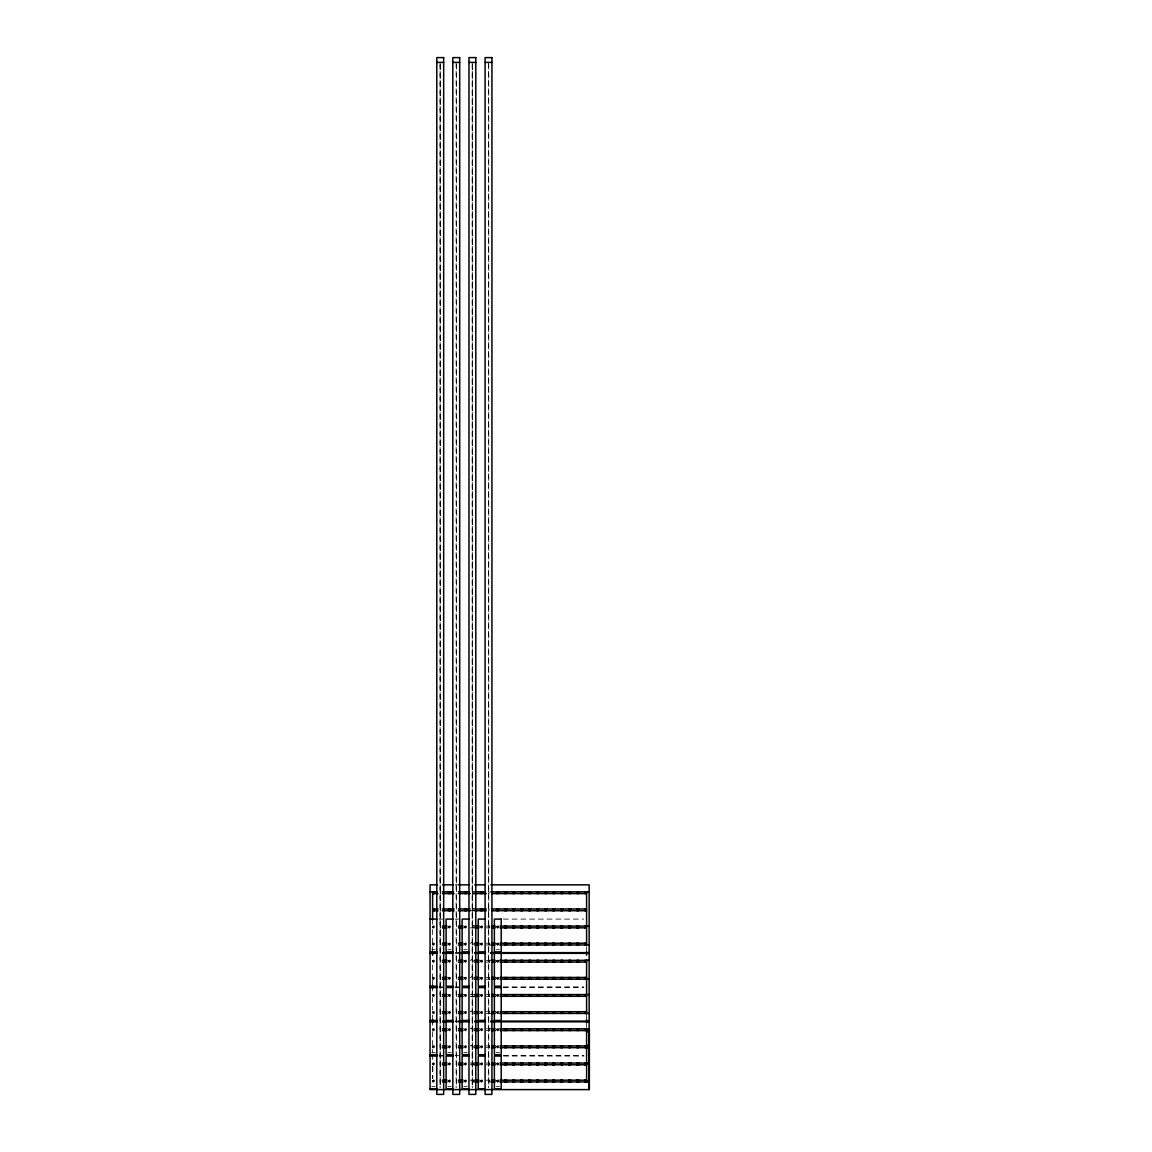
<?xml version="1.0" encoding="UTF-8"?>
<svg xmlns="http://www.w3.org/2000/svg" width="1152" height="1152" viewBox="0 0 1152 1152"><rect width="100%" height="100%" fill="white"/><g stroke="black" fill="none" stroke-linecap="round" stroke-linejoin="round"><path stroke-width="0.75" stroke-dasharray="5 3.75" d="M473.011 1063.483L473.774 1064.794M473.155 1063.31L473.544 1064.765M472.939 1063.31L473.112 1063.166M489.355 1080.288L489.038 1081.483M473.774 891.878C469.512 892.915 478.714 894.989 470.218 893.592M473.774 910.685C469.512 909.648 478.714 907.574 470.218 908.971M473.774 927.806C469.512 926.77 478.714 924.696 470.218 926.093M489.571 926.093L488.707 926.971L489.571 927.835M489.571 943.214L488.707 944.078L489.571 944.957M489.571 960.336L488.707 961.2L489.571 962.078M489.571 977.458L488.707 978.322L489.571 979.2M489.571 994.579L488.707 995.443L489.571 996.322M489.571 1011.686L488.707 1012.565L489.571 1013.443M489.571 1028.808L488.707 1029.686L489.571 1030.565M489.571 1045.93L488.707 1046.808L489.571 1047.672M455.098 884.851L458.669 884.851M472.68 891.85L473.558 891.85M488.707 891.85C489.182 891.014 489.182 894.442 488.707 893.592M488.707 908.971C489.182 908.136 489.182 911.563 488.707 910.714M470.218 910.714L473.803 910.714M438.998 919.094L442.584 919.094M455.098 919.094L458.669 919.094M503.352 919.094L583.79 919.094M486.331 926.093L489.917 926.093M470.218 927.835L473.803 927.835M486.331 927.835L489.917 927.835M470.218 943.214C474.206 940.637 474.206 947.506 470.218 944.957M486.331 943.214L489.917 943.214M486.331 944.957L489.917 944.957M431.784 949.709L435.197 949.709M447.797 949.709L451.224 949.709M463.824 949.709L467.251 949.709M496.08 949.709L499.507 949.709M455.098 952.646L458.669 952.646M455.098 953.323L458.669 953.323M470.218 960.336C474.206 957.758 474.206 964.627 470.218 962.078M486.331 960.336L489.917 960.336M486.331 962.078L489.917 962.078M470.218 977.458C474.206 974.88 474.206 981.734 470.218 979.2M486.331 977.458L489.917 977.458M486.331 979.2L489.917 979.2M438.998 986.89L442.584 986.89M455.098 986.89L458.669 986.89M503.352 986.89L583.79 986.89M438.998 987.566L442.584 987.566M455.098 987.566L458.669 987.566M503.352 987.566L583.79 987.566M470.218 994.579L473.803 994.579M486.331 994.579L489.917 994.579M470.218 996.322C478.771 997.747 469.498 995.645 473.774 994.608M486.331 996.322L489.917 996.322M470.218 1011.686C474.206 1009.109 474.206 1015.978 470.218 1013.443M486.331 1011.686L489.917 1011.686M486.331 1013.443L489.917 1013.443M455.098 1021.118L458.669 1021.118M455.098 1021.81L458.669 1021.81M470.218 1028.808C474.206 1026.23 474.206 1033.099 470.218 1030.565M486.331 1028.808L489.917 1028.808M486.331 1030.565L489.917 1030.565M470.218 1045.93C474.206 1043.352 474.206 1050.221 470.218 1047.672M486.331 1045.93L489.917 1045.93M486.331 1047.672L489.917 1047.672M431.784 1052.438L435.197 1052.438M447.797 1052.438L451.224 1052.438M463.824 1052.438L467.251 1052.438M496.08 1052.438L499.507 1052.438M438.998 1055.362L442.584 1055.362M455.098 1055.362L458.669 1055.362M503.352 1055.362L583.79 1055.362M439.214 1056.053L442.8 1056.053M503.568 1056.053L584.006 1056.053M470.218 1063.051L473.803 1063.051M486.331 1063.051L489.917 1063.051M470.218 1064.794L474.019 1064.794M486.331 1064.794L490.133 1064.794M470.218 1080.173L474.019 1080.173M486.331 1080.173L490.133 1080.173M472.68 1081.915L473.774 1081.915L472.939 1081.67M488.707 1081.915L489.787 1081.915M431.784 1086.667L435.197 1086.667M447.797 1086.667L451.224 1086.667M463.824 1086.667L467.251 1086.667M496.08 1086.667L499.507 1086.667M489.571 1064.794L488.822 1064.362M489.571 1064.765C487.757 1064.102 490.018 1061.899 488.952 1064.146M473.011 1081.483L473.774 1080.173L472.925 1081.267M586.598 946.67L586.598 954.418M586.598 1015.142L586.598 1021.982M586.598 1023.682L586.598 1027.109M488.923 1063.051L488.923 1064.794M488.923 1080.173L488.923 1081.915M488.736 64.195L488.736 1087.805M488.39 62.395L488.39 1087.805M472.896 1063.051L472.896 1064.794M472.896 1080.173L472.896 1081.915M472.608 64.195L472.608 1087.805M472.262 62.395L472.262 1087.805M472.219 64.8L472.219 1087.2M456.48 64.195L456.48 1087.805M456.134 62.395L456.134 1087.805M440.626 891.85L440.626 893.592M440.626 908.971L440.626 910.714M440.626 926.093L440.626 927.835M440.626 943.214L440.626 944.957M440.626 960.336L440.626 962.078M440.626 977.458L440.626 979.2M440.626 994.579L440.626 996.322M440.626 1011.686L440.626 1013.443M440.626 1028.808L440.626 1030.565M440.626 1045.93L440.626 1047.672M440.626 1063.051L440.626 1064.794M440.626 1080.173L440.626 1081.915M440.453 64.195L440.453 1087.805M440.107 62.395L440.107 1087.805M440.064 64.8L440.064 1087.2M432.835 1066.478L432.835 1078.488M432.619 920.966L432.619 924.379M432.619 929.549L432.619 945.562M432.619 946.67L432.619 954.418M432.619 965.03L432.619 978.034M432.619 979.805L432.619 985.118M432.619 986.026L432.619 995.731M432.619 997.502L432.619 1009.987M432.619 1015.142L432.619 1018.57M432.619 1020.269L432.619 1029.974M432.619 1031.746L432.619 1048.291M432.619 1049.386L432.619 1052.798M432.619 1054.512L432.619 1061.338M432.619 1066.507L432.619 1078.459"/><path stroke-width="1.5" d="M504.979 1063.699L505.195 1064.549M521.006 1080.821L521.222 1081.67M530.482 1081.267C530.496 1078.646 527.155 1081.742 529.848 1081.915M553.046 1063.699L553.277 1064.549M578.549 1081.267L578.146 1080.288M506.362 1064.362L505.166 1063.166M506.664 1081.267L505.598 1081.915M514.368 1081.483L513.389 1080.202L513.216 1081.67M522.389 1064.362L522.245 1063.31M530.698 1064.146L529.862 1064.765M530.395 1081.483L529.416 1080.202M538.402 1064.362C538.963 1061.798 535.018 1064.146 537.869 1064.794M544.824 1063.699L546.322 1063.166M546.422 1081.483L546.106 1080.288M554.429 1064.362L554.299 1063.31M562.752 1064.146L561.917 1064.765M562.752 1081.267L561.686 1081.915M570.456 1064.362L570.312 1063.31M569.16 1080.605L569.304 1081.67M586.483 1064.362L585.288 1063.166L585.72 1064.765M585.187 1080.605L586.382 1081.8M586.786 1081.267L585.72 1081.915M504.85 1063.483L506.578 1063.483L505.598 1064.794M505.195 1063.31L504.85 1064.362L505.814 1064.794M514.584 1064.362L513.619 1064.794M506.218 1081.67L506.045 1080.288M521.222 1063.31L521.611 1064.765M522.245 1064.549C524.088 1062.058 518.515 1063.901 521.842 1064.794M529.243 1063.31L529.243 1064.549M520.877 1080.605L522.072 1080.202M538.618 1064.362L537.653 1064.794M546.278 1064.549L546.422 1063.483M546.638 1064.362L545.659 1064.794M538.618 1081.483L537.883 1081.886M552.917 1063.483L554.645 1063.483M553.277 1063.31L552.917 1064.362L553.896 1064.794M554.645 1064.362L553.896 1064.765M546.638 1081.483L544.795 1081.051L546.638 1080.605M562.666 1064.362L561.686 1064.794M554.299 1081.67L554.429 1080.605M554.645 1081.483L553.896 1081.886M570.312 1064.549C572.242 1062.274 566.741 1063.469 569.693 1064.765M562.306 1081.67C563.515 1079.381 559.498 1080.562 561.672 1081.886M577.31 1063.31L577.31 1064.549M568.944 1080.605L570.672 1080.605L569.923 1081.886M578.333 1081.67C580.162 1079.237 574.632 1080.763 577.93 1081.915M578.678 1081.483L577.714 1081.915M586.339 1081.67L586.483 1080.605M514.454 1081.67L513.619 1081.915M529.416 1080.288L529.632 1081.886M530.467 1081.67L529.632 1081.915M554.515 1064.549L553.234 1064.678M537.437 1080.288L536.774 1081.051L537.638 1081.886M570.528 1064.549L569.693 1064.794M553.45 1080.288L553.666 1081.886M561.47 1080.288L560.851 1081.267L561.902 1081.915M585.101 1080.432L586.382 1080.288M521.194 1063.166L522.274 1063.166M529.2 1063.166L530.467 1063.31M553.234 1063.166L554.328 1063.166M513.835 1081.886L514.699 1081.051L514.051 1080.288M521.856 1081.886L522.389 1080.605M577.944 1064.765L578.333 1063.31M577.699 1080.202L577.08 1081.267M577.714 1064.794L578.462 1063.483M585.72 1064.794C588.643 1064.333 584.626 1061.683 585.187 1064.362M521.395 1080.202L522.461 1080.432M521.626 1081.915L522.691 1081.267L522.058 1080.288M537.422 1080.202L538.301 1080.288M537.653 1081.915L538.402 1080.605M553.45 1080.202L554.515 1080.432M561.456 1080.202L562.752 1080.821M569.477 1080.202L570.528 1080.432M436.81 62.395L443.664 62.395M452.837 62.395L459.691 62.395M468.965 62.395L475.805 62.395M485.093 62.395L491.933 62.395M437.213 884.851L430.07 884.851L430.07 1089.605L589.363 1089.605L589.363 1028.808M442.584 884.851L453.298 884.851M458.669 884.851L469.397 884.851M474.754 884.851L485.482 884.851M490.838 884.851L589.147 884.851L589.147 1089.605M430.07 891.85L437.501 891.85M442.382 891.85L453.528 891.85M458.395 891.85L469.541 891.85M474.422 891.85L485.568 891.85M490.838 891.85L589.147 891.85M432.619 893.592L437.99 893.592M442.382 893.592L454.104 893.592M458.395 893.592L470.218 893.592M474.422 893.592L486.331 893.592M491.702 893.592L586.598 893.592M432.619 908.971L437.99 908.971M442.382 908.971L454.104 908.971M458.395 908.971L470.218 908.971M474.422 908.971L486.331 908.971M491.702 908.971L586.598 908.971M432.619 910.714L437.99 910.714M442.382 910.714L454.104 910.714M458.395 910.714L470.218 910.714M474.422 910.714L486.331 910.714M491.702 910.714L586.598 910.714M430.07 919.094L436.91 919.094M452.938 919.094L446.098 919.094L446.098 951.97L452.938 951.97M468.965 919.094L462.125 919.094L462.125 951.97L468.965 951.97M485.093 919.094L478.238 919.094L478.238 951.97L485.093 951.97M442.382 926.093L447.077 926.093M458.395 926.093L463.104 926.093M474.422 926.093L479.174 926.093M491.702 926.093L495.288 926.093M500.026 926.093L589.147 926.093M442.382 927.835L447.077 927.835M458.395 927.835L463.104 927.835M474.422 927.835L479.174 927.835M491.702 927.835L495.288 927.835M500.026 927.835L586.598 927.835M442.382 943.214L447.077 943.214M458.395 943.214L463.104 943.214M474.422 943.214L479.174 943.214M491.702 943.214L495.288 943.214M500.026 943.214L586.598 943.214M442.382 944.957L447.077 944.957M458.395 944.957L463.104 944.957M474.422 944.957L479.131 944.957M490.838 944.957L495.144 944.957M499.781 944.957L589.147 944.957M430.07 951.97L436.91 951.97M430.07 952.646L437.213 952.646M442.584 952.646L453.298 952.646M458.669 952.646L469.397 952.646M474.754 952.646L485.482 952.646M490.838 952.646L589.147 952.646M430.07 953.323L437.213 953.323M442.584 953.323L453.298 953.323M458.669 953.323L469.397 953.323M474.754 953.323L485.482 953.323M490.838 953.323L589.147 953.323M442.382 960.336L447.077 960.336M458.395 960.336L463.104 960.336M474.422 960.336L479.131 960.336M490.838 960.336L495.144 960.336M499.781 960.336L589.147 960.336M442.382 962.078L447.077 962.078M458.395 962.078L463.104 962.078M474.422 962.078L479.174 962.078M491.702 962.078L495.288 962.078M500.026 962.078L586.598 962.078M442.382 977.458L447.077 977.458M458.395 977.458L463.104 977.458M474.422 977.458L479.174 977.458M491.702 977.458L495.288 977.458M500.026 977.458L586.598 977.458M442.382 979.2L447.077 979.2M458.395 979.2L463.104 979.2M474.422 979.2L479.174 979.2M491.702 979.2L495.288 979.2M500.026 979.2L589.147 979.2M430.07 986.213L436.91 986.213M452.938 986.213L446.098 986.213L446.098 953.338M468.965 986.213L462.125 986.213L462.125 953.338M485.093 986.213L478.238 986.213L478.238 953.338M430.07 987.566L436.91 987.566M452.938 987.566L446.098 987.566L446.098 1020.442L452.938 1020.442M468.965 987.566L462.125 987.566L462.125 1020.442L468.965 1020.442M485.093 987.566L478.238 987.566L478.238 1020.442L485.093 1020.442M442.382 994.579L447.077 994.579M458.395 994.579L463.104 994.579M474.422 994.579L479.174 994.579M491.702 994.579L495.288 994.579M500.026 994.579L589.147 994.579M442.382 996.322L447.077 996.322M458.395 996.322L463.104 996.322M474.422 996.322L479.174 996.322M491.702 996.322L495.288 996.322M500.026 996.322L586.598 996.322M442.382 1011.686L447.077 1011.686M458.395 1011.686L463.104 1011.686M474.422 1011.686L479.174 1011.686M491.702 1011.686L495.288 1011.686M500.026 1011.686L586.598 1011.686M442.382 1013.443L447.077 1013.443M458.395 1013.443L463.104 1013.443M474.422 1013.443L479.131 1013.443M490.838 1013.443L495.144 1013.443M499.781 1013.443L589.147 1013.443M430.07 1020.442L436.91 1020.442M430.07 1021.118L437.213 1021.118M442.584 1021.118L453.298 1021.118M458.669 1021.118L469.397 1021.118M474.754 1021.118L485.482 1021.118M490.838 1021.118L589.147 1021.118M430.07 1021.81L437.213 1021.81M442.584 1021.81L453.298 1021.81M458.669 1021.81L469.397 1021.81M474.754 1021.81L485.482 1021.81M490.838 1021.81L589.147 1021.81M442.382 1028.808L447.077 1028.808M458.395 1028.808L463.104 1028.808M474.422 1028.808L479.131 1028.808M490.838 1028.808L495.144 1028.808M499.781 1028.808L589.147 1028.808M442.382 1030.565L447.077 1030.565M458.395 1030.565L463.104 1030.565M474.422 1030.565L479.174 1030.565M491.702 1030.565L495.288 1030.565M500.026 1030.565L586.598 1030.565M442.382 1045.93L447.077 1045.93M458.395 1045.93L463.104 1045.93M474.422 1045.93L479.174 1045.93M491.702 1045.93L495.288 1045.93M500.026 1045.93L586.598 1045.93M442.382 1047.672L447.077 1047.672M458.395 1047.672L463.104 1047.672M474.422 1047.672L479.174 1047.672M491.702 1047.672L495.288 1047.672M500.026 1047.672L589.147 1047.672M430.07 1054.685L436.91 1054.685M452.938 1054.685L446.098 1054.685L446.098 1021.81M468.965 1054.685L462.125 1054.685L462.125 1021.81M485.093 1054.685L478.238 1054.685L478.238 1021.81M430.07 1056.053L436.91 1056.053M452.938 1056.053L446.098 1056.053L446.098 1088.928L452.938 1088.928M468.965 1056.053L462.125 1056.053L462.125 1088.928L468.965 1088.928M485.093 1056.053L478.238 1056.053L478.238 1088.928L485.093 1088.928M442.382 1063.051L447.077 1063.051M458.395 1063.051L463.104 1063.051M474.422 1063.051L479.174 1063.051M491.702 1063.051L495.288 1063.051M500.026 1063.051L589.363 1063.051M442.382 1064.794L447.077 1064.794M458.395 1064.794L463.104 1064.794M474.422 1064.794L479.174 1064.794M491.702 1064.794L495.288 1064.794M500.026 1064.794L586.814 1064.794L586.814 1063.051M442.382 1080.173L447.077 1080.173M458.395 1080.173L463.104 1080.173M474.422 1080.173L479.174 1080.173M491.702 1080.173L495.288 1080.173M500.026 1080.173L586.814 1080.173L586.814 1081.915M442.382 1081.915L447.077 1081.915M458.395 1081.915L463.104 1081.915M474.422 1081.915L479.131 1081.915M490.838 1081.915L495.144 1081.915M499.781 1081.915L589.363 1081.915M430.07 1088.928L436.91 1088.928M577.714 1063.051L578.549 1063.31M585.936 1064.794L585.101 1064.549M577.93 1064.794L576.864 1063.699L578.362 1063.166M569.923 1064.794L569.074 1063.699L570.355 1063.166M561.902 1064.794L560.851 1063.699L562.522 1063.31M545.875 1064.794L544.795 1063.93L546.494 1063.31M586.166 1080.202L584.885 1080.821L585.72 1081.886M554.112 1080.202L552.83 1080.821L553.896 1081.915M546.106 1080.202L545.256 1081.67M538.099 1080.202L537.019 1080.821L537.869 1081.915M514.051 1080.202L512.77 1080.821L513.835 1081.915M506.045 1080.202L504.979 1080.821L505.814 1081.915M561.672 1064.765L561.283 1063.31L562.752 1063.699M545.659 1064.765L544.824 1064.146M537.638 1064.765L536.89 1064.362M577.699 1081.886L576.95 1081.483M513.605 1064.765L512.856 1063.483L514.454 1063.31M521.611 1081.886L520.877 1081.483M505.598 1081.886L504.85 1080.605L506.434 1080.432M538.618 1063.483L537.422 1063.08L537.019 1064.146M570.456 1080.605L570.139 1081.8L568.858 1081.267M530.698 1063.699C527.184 1061.654 530.309 1066.91 530.395 1063.483M586.814 1028.808L586.814 1032.35M586.814 1044.749L586.814 1048.291M586.598 891.85L586.598 944.957M586.598 951.797L586.598 955.21M586.598 959.731L586.598 1014.048M586.598 1019.362L586.598 1022.89M586.598 1028.203L586.598 1081.915M585.072 1063.051L585.072 1064.794M585.072 1080.173L585.072 1081.915M584.856 891.85L584.856 893.592M584.856 908.971L584.856 910.714M584.856 926.093L584.856 927.835M584.856 943.214L584.856 944.957M584.856 960.336L584.856 962.078M584.856 977.458L584.856 979.2M584.856 994.579L584.856 996.322M584.856 1011.686L584.856 1013.443M584.856 1028.808L584.856 1030.565M584.856 1045.93L584.856 1047.672M584.856 1063.051L584.856 1064.794M584.856 1080.173L584.856 1081.915M578.808 1063.051L578.808 1064.794M578.808 1080.173L578.808 1081.915M578.592 891.85L578.592 893.592M578.592 908.971L578.592 910.714M578.592 926.093L578.592 927.835M578.592 943.214L578.592 944.957M578.592 960.336L578.592 962.078M578.592 977.458L578.592 979.2M578.592 994.579L578.592 996.322M578.592 1011.686L578.592 1013.443M578.592 1028.808L578.592 1030.565M578.592 1045.93L578.592 1047.672M578.592 1063.051L578.592 1064.794M578.592 1080.173L578.592 1081.915M577.051 1063.051L577.051 1064.794M577.051 1080.173L577.051 1081.915M576.835 891.85L576.835 893.592M576.835 908.971L576.835 910.714M576.835 926.093L576.835 927.835M576.835 943.214L576.835 944.957M576.835 960.336L576.835 962.078M576.835 977.458L576.835 979.2M576.835 994.579L576.835 996.322M576.835 1011.686L576.835 1013.443M576.835 1028.808L576.835 1030.565M576.835 1045.93L576.835 1047.672M576.835 1063.051L576.835 1064.794M576.835 1080.173L576.835 1081.915M570.787 1063.051L570.787 1064.794M570.787 1080.173L570.787 1081.915M570.571 891.85L570.571 893.592M570.571 908.971L570.571 910.714M570.571 926.093L570.571 927.835M570.571 943.214L570.571 944.957M570.571 960.336L570.571 962.078M570.571 977.458L570.571 979.2M570.571 994.579L570.571 996.322M570.571 1011.686L570.571 1013.443M570.571 1028.808L570.571 1030.565M570.571 1045.93L570.571 1047.672M570.571 1063.051L570.571 1064.794M570.571 1080.173L570.571 1081.915M569.045 1063.051L569.045 1064.794M569.045 1080.173L569.045 1081.915M568.829 891.85L568.829 893.592M568.829 908.971L568.829 910.714M568.829 926.093L568.829 927.835M568.829 943.214L568.829 944.957M568.829 960.336L568.829 962.078M568.829 977.458L568.829 979.2M568.829 994.579L568.829 996.322M568.829 1011.686L568.829 1013.443M568.829 1028.808L568.829 1030.565M568.829 1045.93L568.829 1047.672M568.829 1063.051L568.829 1064.794M568.829 1080.173L568.829 1081.915M562.565 891.85L562.565 893.592M562.565 908.971L562.565 910.714M562.565 926.093L562.565 927.835M562.565 943.214L562.565 944.957M562.565 960.336L562.565 962.078M562.565 977.458L562.565 979.2M562.565 994.579L562.565 996.322M562.565 1011.686L562.565 1013.443M562.565 1028.808L562.565 1030.565M562.565 1045.93L562.565 1047.672M562.565 1063.051L562.565 1064.794M562.565 1080.173L562.565 1081.915M560.808 891.85L560.808 893.592M560.808 908.971L560.808 910.714M560.808 926.093L560.808 927.835M560.808 943.214L560.808 944.957M560.808 960.336L560.808 962.078M560.808 977.458L560.808 979.2M560.808 994.579L560.808 996.322M560.808 1011.686L560.808 1013.443M560.808 1028.808L560.808 1030.565M560.808 1045.93L560.808 1047.672M561.024 1063.051L561.024 1064.794M560.808 1080.173L560.808 1081.915M554.544 891.85L554.544 893.592M554.544 908.971L554.544 910.714M554.544 926.093L554.544 927.835M554.544 943.214L554.544 944.957M554.544 960.336L554.544 962.078M554.544 977.458L554.544 979.2M554.544 994.579L554.544 996.322M554.544 1011.686L554.544 1013.443M554.544 1028.808L554.544 1030.565M554.544 1045.93L554.544 1047.672M554.544 1063.051L554.544 1064.794M554.544 1080.173L554.544 1081.915M553.018 1063.051L553.018 1064.794M553.018 1080.173L553.018 1081.915M552.802 891.85L552.802 893.592M552.802 908.971L552.802 910.714M552.802 926.093L552.802 927.835M552.802 943.214L552.802 944.957M552.802 960.336L552.802 962.078M552.802 977.458L552.802 979.2M552.802 994.579L552.802 996.322M552.802 1011.686L552.802 1013.443M552.802 1028.808L552.802 1030.565M552.802 1045.93L552.802 1047.672M552.802 1063.051L552.802 1064.794M552.802 1080.173L552.802 1081.915M546.538 891.85L546.538 893.592M546.538 908.971L546.538 910.714M546.538 926.093L546.538 927.835M546.538 943.214L546.538 944.957M546.538 960.336L546.538 962.078M546.538 977.458L546.538 979.2M546.538 994.579L546.538 996.322M546.538 1011.686L546.538 1013.443M546.538 1028.808L546.538 1030.565M546.538 1045.93L546.538 1047.672M546.538 1063.051L546.538 1064.794M546.538 1080.173L546.538 1081.915M545.011 1063.051L545.011 1064.794M545.011 1080.173L545.011 1081.915M544.795 891.85L544.795 893.592M544.795 908.971L544.795 910.714M544.795 926.093L544.795 927.835M544.795 943.214L544.795 944.957M544.795 960.336L544.795 962.078M544.795 977.458L544.795 979.2M544.795 994.579L544.795 996.322M544.795 1011.686L544.795 1013.443M544.795 1028.808L544.795 1030.565M544.795 1045.93L544.795 1047.672M544.795 1063.051L544.795 1064.794M544.795 1080.173L544.795 1081.915M538.517 891.85L538.517 893.592M538.517 908.971L538.517 910.714M538.517 926.093L538.517 927.835M538.517 943.214L538.517 944.957M538.517 960.336L538.517 962.078M538.517 977.458L538.517 979.2M538.517 994.579L538.517 996.322M538.517 1011.686L538.517 1013.443M538.517 1028.808L538.517 1030.565M538.517 1045.93L538.517 1047.672M538.517 1063.051L538.517 1064.794M538.517 1080.173L538.517 1081.915M536.99 1063.051L536.99 1064.794M536.99 1080.173L536.99 1081.915M536.774 891.85L536.774 893.592M536.774 908.971L536.774 910.714M536.774 926.093L536.774 927.835M536.774 943.214L536.774 944.957M536.774 960.336L536.774 962.078M536.774 977.458L536.774 979.2M536.774 994.579L536.774 996.322M536.774 1011.686L536.774 1013.443M536.774 1028.808L536.774 1030.565M536.774 1045.93L536.774 1047.672M536.774 1063.051L536.774 1064.794M536.774 1080.173L536.774 1081.915M530.726 1063.051L530.726 1064.794M530.726 1080.173L530.726 1081.915M530.51 891.85L530.51 893.592M530.51 908.971L530.51 910.714M530.51 926.093L530.51 927.835M530.51 943.214L530.51 944.957M530.51 960.336L530.51 962.078M530.51 977.458L530.51 979.2M530.51 994.579L530.51 996.322M530.51 1011.686L530.51 1013.443M530.51 1028.808L530.51 1030.565M530.51 1045.93L530.51 1047.672M530.51 1063.051L530.51 1064.794M530.51 1080.173L530.51 1081.915M528.984 1063.051L528.984 1064.794M528.984 1080.173L528.984 1081.915M528.768 891.85L528.768 893.592M528.768 908.971L528.768 910.714M528.768 926.093L528.768 927.835M528.768 943.214L528.768 944.957M528.768 960.336L528.768 962.078M528.768 977.458L528.768 979.2M528.768 994.579L528.768 996.322M528.768 1011.686L528.768 1013.443M528.768 1028.808L528.768 1030.565M528.768 1045.93L528.768 1047.672M528.768 1063.051L528.768 1064.794M528.768 1080.173L528.768 1081.915M522.72 1063.051L522.72 1064.794M522.72 1080.173L522.72 1081.915M522.504 891.85L522.504 893.592M522.504 908.971L522.504 910.714M522.504 926.093L522.504 927.835M522.504 943.214L522.504 944.957M522.504 960.336L522.504 962.078M522.504 977.458L522.504 979.2M522.504 994.579L522.504 996.322M522.504 1011.686L522.504 1013.443M522.504 1028.808L522.504 1030.565M522.504 1045.93L522.504 1047.672M522.504 1063.051L522.504 1064.794M522.504 1080.173L522.504 1081.915M520.963 1063.051L520.963 1064.794M520.963 1080.173L520.963 1081.915M520.747 891.85L520.747 893.592M520.747 908.971L520.747 910.714M520.747 926.093L520.747 927.835M520.747 943.214L520.747 944.957M520.747 960.336L520.747 962.078M520.747 977.458L520.747 979.2M520.747 994.579L520.747 996.322M520.747 1011.686L520.747 1013.443M520.747 1028.808L520.747 1030.565M520.747 1045.93L520.747 1047.672M520.747 1063.051L520.747 1064.794M520.747 1080.173L520.747 1081.915M514.483 891.85L514.483 893.592M514.483 908.971L514.483 910.714M514.483 926.093L514.483 927.835M514.483 943.214L514.483 944.957M514.483 960.336L514.483 962.078M514.483 977.458L514.483 979.2M514.483 994.579L514.483 996.322M514.483 1011.686L514.483 1013.443M514.483 1028.808L514.483 1030.565M514.483 1045.93L514.483 1047.672M514.483 1063.051L514.483 1064.794M514.699 1080.173L514.483 1081.915M512.957 1063.051L512.957 1064.794M512.957 1080.173L512.957 1081.915M512.741 891.85L512.741 893.592M512.741 908.971L512.741 910.714M512.741 926.093L512.741 927.835M512.741 943.214L512.741 944.957M512.741 960.336L512.741 962.078M512.741 977.458L512.741 979.2M512.741 994.579L512.741 996.322M512.741 1011.686L512.741 1013.443M512.741 1028.808L512.741 1030.565M512.741 1045.93L512.741 1047.672M512.741 1063.051L512.741 1064.794M512.741 1080.173L512.741 1081.915M506.693 1063.051L506.693 1064.794M506.693 1080.173L506.693 1081.915M506.477 891.85L506.477 893.592M506.477 908.971L506.477 910.714M506.477 926.093L506.477 927.835M506.477 943.214L506.477 944.957M506.477 960.336L506.477 962.078M506.477 977.458L506.477 979.2M506.477 994.579L506.477 996.322M506.477 1011.686L506.477 1013.443M506.477 1028.808L506.477 1030.565M506.477 1045.93L506.477 1047.672M506.477 1063.051L506.477 1064.794M506.477 1080.173L506.477 1081.915M504.95 1063.051L504.95 1064.794M504.95 1080.173L504.95 1081.915M504.734 891.85L504.734 893.592M504.734 908.971L504.734 910.714M504.734 926.093L504.734 927.835M504.734 943.214L504.734 944.957M504.734 960.336L504.734 962.078M504.734 977.458L504.734 979.2M504.734 994.579L504.734 996.322M504.734 1011.686L504.734 1013.443M504.734 1028.808L504.734 1030.565M504.734 1045.93L504.734 1047.672M504.734 1063.051L504.734 1064.794M504.734 1080.173L504.734 1081.915M501.206 953.338L501.206 986.213L494.366 986.213L494.366 953.338M501.206 1021.81L501.206 1054.685L494.366 1054.685L494.366 1021.81M498.456 891.85L498.456 893.592M498.456 908.971L498.456 910.714M496.714 891.85L496.714 893.592M496.714 908.971L496.714 910.714M482.443 891.85L482.443 893.592M482.443 908.971L482.443 910.714M480.686 891.85L480.686 893.592M480.686 908.971L480.686 910.714M466.416 891.85L466.416 893.592M466.416 908.971L466.416 910.714M464.674 891.85L464.674 893.592M464.674 908.971L464.674 910.714M450.389 891.85L450.389 893.592M450.389 908.971L450.389 910.714M448.646 891.85L448.646 893.592M448.646 908.971L448.646 910.714M434.362 891.85L434.362 893.592M434.362 908.971L434.362 910.714M432.619 891.85L432.619 920.174M432.619 951.797L432.619 955.21M432.619 985.118L432.619 988.661M432.619 1019.362L432.619 1022.89M432.648 892.498C433.714 895.838 435.24 890.15 432.648 892.498M432.648 909.619C433.714 912.946 435.24 907.272 432.648 909.619M432.648 926.741C433.714 930.053 435.24 924.394 432.648 926.741M432.648 943.862C433.714 947.189 435.24 941.515 432.648 943.862M432.648 960.984C433.714 964.296 435.24 958.637 432.648 960.984M432.648 978.106C433.714 981.418 435.24 975.758 432.648 978.106M432.648 995.213C433.714 998.539 435.24 992.88 432.648 995.213M432.648 1012.349C433.714 1015.661 435.24 1010.002 432.648 1012.349M448.675 892.498C449.741 895.838 451.267 890.15 448.675 892.498M432.648 1029.456C433.714 1032.782 435.24 1027.109 432.648 1029.456M448.675 909.619C449.741 912.946 451.267 907.272 448.675 909.619M432.648 1046.578C433.714 1049.904 435.24 1044.245 432.648 1046.578M448.675 926.741C449.741 930.053 451.253 924.394 448.675 926.741M432.648 1063.699C433.714 1067.026 435.24 1061.352 432.648 1063.699M448.675 943.862C449.741 947.189 451.253 941.515 448.675 943.862M432.648 1080.821C433.714 1084.147 435.24 1078.474 432.648 1080.821M448.675 960.984C449.741 964.296 451.253 958.637 448.675 960.984M448.675 978.106C449.741 981.418 451.253 975.758 448.675 978.106M448.675 995.213C449.741 998.539 451.253 992.88 448.675 995.213M448.675 1012.349C449.741 1015.661 451.253 1010.002 448.675 1012.349M464.702 892.498C465.768 895.838 467.294 890.15 464.702 892.498M448.675 1029.456C449.741 1032.782 451.253 1027.109 448.675 1029.456M464.702 909.619C465.768 912.946 467.294 907.272 464.702 909.619M448.675 1046.578C449.741 1049.904 451.253 1044.245 448.675 1046.578M464.702 926.741C465.768 930.053 467.28 924.394 464.702 926.741M448.675 1063.699C449.741 1067.026 451.253 1061.352 448.675 1063.699M464.702 943.862C465.768 947.189 467.28 941.515 464.702 943.862M448.675 1080.821C449.741 1084.147 451.253 1078.474 448.675 1080.821M464.702 960.984C465.768 964.296 467.28 958.637 464.702 960.984M464.702 978.106C465.768 981.418 467.28 975.758 464.702 978.106M464.702 995.213C465.768 998.539 467.28 992.88 464.702 995.213M464.702 1012.349C465.768 1015.661 467.28 1010.002 464.702 1012.349M480.715 892.498C481.795 895.838 483.322 890.15 480.715 892.498M464.702 1029.456C465.768 1032.782 467.28 1027.109 464.702 1029.456M480.715 909.619C481.795 912.946 483.322 907.272 480.715 909.619M464.702 1046.578C465.768 1049.904 467.28 1044.245 464.702 1046.578M480.83 926.741C481.896 930.053 483.408 924.394 480.83 926.741M464.702 1063.699C465.768 1067.026 467.28 1061.352 464.702 1063.699M480.83 943.862C481.896 947.189 483.408 941.515 480.83 943.862M464.702 1080.821C465.768 1084.147 467.28 1078.474 464.702 1080.821M480.83 960.984C481.896 964.296 483.408 958.637 480.83 960.984M480.83 978.106C481.896 981.418 483.408 975.758 480.83 978.106M480.83 995.213C481.896 998.539 483.408 992.88 480.83 995.213M480.83 1012.349C481.896 1015.661 483.408 1010.002 480.83 1012.349M496.742 892.498C497.808 895.838 499.334 890.15 496.742 892.498M480.83 1029.456C481.896 1032.782 483.408 1027.109 480.83 1029.456M496.742 909.619C497.808 912.946 499.334 907.272 496.742 909.619M480.83 1046.578C481.896 1049.904 483.408 1044.245 480.83 1046.578M496.944 926.741C498.01 930.053 499.536 924.394 496.944 926.741M480.83 1063.699C481.896 1067.026 483.408 1061.352 480.83 1063.699M496.944 943.862C498.01 947.189 499.536 941.515 496.944 943.862M504.763 892.498C505.829 895.838 507.355 890.15 504.763 892.498M480.83 1080.821C481.896 1084.147 483.408 1078.474 480.83 1080.821M496.944 960.984C498.01 964.296 499.536 958.637 496.944 960.984M504.763 909.619C505.829 912.946 507.355 907.272 504.763 909.619M496.944 978.106C498.01 981.418 499.536 975.758 496.944 978.106M504.763 926.741C505.829 930.067 507.355 924.379 504.763 926.741M496.944 995.213C498.01 998.539 499.536 992.88 496.944 995.213M504.763 943.862C505.829 947.189 507.355 941.501 504.763 943.862M496.944 1012.349C498.01 1015.661 499.536 1010.002 496.944 1012.349M512.77 892.498C513.835 895.838 515.362 890.15 512.77 892.498M504.763 960.984C505.829 964.31 507.355 958.622 504.763 960.984M496.944 1029.456C498.01 1032.782 499.536 1027.109 496.944 1029.456M512.77 909.619C513.835 912.946 515.362 907.272 512.77 909.619M504.763 978.106C505.829 981.432 507.355 975.744 504.763 978.106M496.944 1046.578C498.01 1049.904 499.536 1044.245 496.944 1046.578M512.77 926.741C513.835 930.067 515.362 924.379 512.77 926.741M504.763 995.213C505.829 998.554 507.355 992.866 504.763 995.213M496.944 1063.699C498.01 1067.026 499.536 1061.352 496.944 1063.699M512.77 943.862C513.835 947.189 515.362 941.501 512.77 943.862M504.763 1012.334C505.829 1015.675 507.355 1009.987 504.763 1012.334M520.776 892.498C521.856 895.838 523.382 890.15 520.776 892.498M496.944 1080.821C498.01 1084.147 499.536 1078.474 496.944 1080.821M512.77 960.984C513.835 964.31 515.362 958.622 512.77 960.984M504.763 1029.456C505.829 1032.797 507.355 1027.109 504.763 1029.456M520.776 909.619C521.856 912.946 523.382 907.272 520.776 909.619M512.77 978.106C513.835 981.432 515.362 975.744 512.77 978.106M504.763 1046.578C505.829 1049.918 507.355 1044.23 504.763 1046.578M520.776 926.741C521.856 930.067 523.382 924.379 520.776 926.741M512.77 995.213C513.835 998.554 515.362 992.866 512.77 995.213M520.776 943.862C521.856 947.189 523.382 941.501 520.776 943.862M512.77 1012.334C513.835 1015.675 515.362 1009.987 512.77 1012.334M528.797 892.498C529.862 895.838 531.389 890.15 528.797 892.498M520.776 960.984C521.856 964.31 523.382 958.622 520.776 960.984M512.77 1029.456C513.835 1032.797 515.362 1027.109 512.77 1029.456M528.797 909.619C529.862 912.946 531.389 907.272 528.797 909.619M520.776 978.106C521.856 981.432 523.382 975.744 520.776 978.106M512.77 1046.578C513.835 1049.918 515.362 1044.23 512.77 1046.578M528.797 926.741C529.862 930.067 531.389 924.379 528.797 926.741M520.776 995.213C521.856 998.554 523.382 992.866 520.776 995.213M512.986 1063.699C513.965 1066.867 515.592 1061.51 512.986 1063.699M528.797 943.862C529.862 947.189 531.389 941.501 528.797 943.862M520.776 1012.334C521.856 1015.675 523.382 1009.987 520.776 1012.334M536.803 892.498C537.883 895.838 539.395 890.15 536.803 892.498M528.797 960.984C529.862 964.31 531.389 958.622 528.797 960.984M520.776 1029.456C521.856 1032.797 523.382 1027.109 520.776 1029.456M536.803 909.619C537.883 912.946 539.395 907.272 536.803 909.619M528.797 978.106C529.862 981.432 531.389 975.744 528.797 978.106M520.776 1046.578C521.856 1049.918 523.382 1044.23 520.776 1046.578M536.803 926.741C537.883 930.067 539.395 924.379 536.803 926.741M528.797 995.213C529.862 998.554 531.389 992.866 528.797 995.213M536.803 943.862C537.883 947.189 539.395 941.501 536.803 943.862M528.797 1012.334C529.862 1015.675 531.389 1009.987 528.797 1012.334M544.824 892.498C545.89 895.838 547.416 890.15 544.824 892.498M536.803 960.984C537.883 964.31 539.395 958.622 536.803 960.984M528.797 1029.456C529.862 1032.797 531.389 1027.109 528.797 1029.456M544.824 909.619C545.89 912.946 547.416 907.272 544.824 909.619M536.803 978.106C537.883 981.432 539.395 975.744 536.803 978.106M528.797 1046.578C529.862 1049.918 531.389 1044.23 528.797 1046.578M544.824 926.741C545.89 930.067 547.416 924.379 544.824 926.741M536.803 995.213C537.883 998.554 539.395 992.866 536.803 995.213M544.824 943.862C545.89 947.189 547.416 941.501 544.824 943.862M536.803 1012.334C537.883 1015.675 539.395 1009.987 536.803 1012.334M552.83 892.498C553.896 895.838 555.422 890.15 552.83 892.498M544.824 960.984C545.89 964.31 547.416 958.622 544.824 960.984M536.803 1029.456C537.883 1032.797 539.395 1027.109 536.803 1029.456M552.83 909.619C553.896 912.946 555.422 907.272 552.83 909.619M544.824 978.106C545.89 981.432 547.416 975.744 544.824 978.106M536.803 1046.578C537.883 1049.918 539.395 1044.23 536.803 1046.578M552.83 926.741C553.896 930.067 555.422 924.379 552.83 926.741M544.824 995.213C545.89 998.554 547.416 992.866 544.824 995.213M552.83 943.862C553.896 947.189 555.422 941.501 552.83 943.862M544.824 1012.334C545.89 1015.675 547.416 1009.987 544.824 1012.334M560.851 892.498C561.917 895.838 563.443 890.15 560.851 892.498M552.83 960.984C553.896 964.31 555.422 958.622 552.83 960.984M544.824 1029.456C545.89 1032.797 547.416 1027.109 544.824 1029.456M560.851 909.619C561.917 912.946 563.443 907.272 560.851 909.619M552.83 978.106C553.896 981.432 555.422 975.744 552.83 978.106M544.824 1046.578C545.89 1049.918 547.416 1044.23 544.824 1046.578M560.851 926.741C561.917 930.067 563.443 924.379 560.851 926.741M552.83 995.213C553.896 998.554 555.422 992.866 552.83 995.213M560.851 943.862C561.917 947.189 563.443 941.501 560.851 943.862M552.83 1012.334C553.896 1015.675 555.422 1009.987 552.83 1012.334M568.858 892.498C569.923 895.838 571.45 890.15 568.858 892.498M560.851 960.984C561.917 964.31 563.443 958.622 560.851 960.984M552.83 1029.456C553.896 1032.797 555.422 1027.109 552.83 1029.456M568.858 909.619C569.923 912.946 571.45 907.272 568.858 909.619M560.851 978.106C561.917 981.432 563.443 975.744 560.851 978.106M552.83 1046.578C553.896 1049.918 555.422 1044.23 552.83 1046.578M568.858 926.741C569.923 930.067 571.45 924.379 568.858 926.741M560.851 995.213C561.917 998.554 563.443 992.866 560.851 995.213M568.858 943.862C569.923 947.189 571.45 941.501 568.858 943.862M560.851 1012.334C561.917 1015.675 563.443 1009.987 560.851 1012.334M576.864 892.498C577.944 895.838 579.456 890.15 576.864 892.498M568.858 960.984C569.923 964.31 571.45 958.622 568.858 960.984M560.851 1029.456C561.917 1032.797 563.443 1027.109 560.851 1029.456M576.864 909.619C577.944 912.946 579.456 907.272 576.864 909.619M568.858 978.106C569.923 981.432 571.45 975.744 568.858 978.106M560.851 1046.578C561.917 1049.918 563.443 1044.23 560.851 1046.578M576.864 926.741C577.944 930.067 579.456 924.379 576.864 926.741M568.858 995.213C569.923 998.554 571.45 992.866 568.858 995.213M576.864 943.862C577.944 947.189 579.456 941.501 576.864 943.862M568.858 1012.334C569.923 1015.675 571.45 1009.987 568.858 1012.334M584.885 892.498C585.95 895.838 587.477 890.15 584.885 892.498M576.864 960.984C577.944 964.31 579.456 958.622 576.864 960.984M568.858 1029.456C569.923 1032.797 571.45 1027.109 568.858 1029.456M584.885 909.619C585.95 912.946 587.477 907.272 584.885 909.619M576.864 978.106C577.944 981.432 579.456 975.744 576.864 978.106M568.858 1046.578C569.923 1049.918 571.45 1044.23 568.858 1046.578M584.885 926.741C585.95 930.067 587.477 924.379 584.885 926.741M576.864 995.213C577.944 998.554 579.456 992.866 576.864 995.213M584.885 943.862C585.95 947.189 587.477 941.501 584.885 943.862M576.864 1012.334C577.944 1015.675 579.456 1009.987 576.864 1012.334M584.885 960.984C585.95 964.31 587.477 958.622 584.885 960.984M576.864 1029.456C577.944 1032.797 579.456 1027.109 576.864 1029.456M584.885 978.106C585.95 981.432 587.477 975.744 584.885 978.106M576.864 1046.578C577.944 1049.918 579.456 1044.23 576.864 1046.578M584.885 995.213C585.95 998.554 587.477 992.866 584.885 995.213M584.885 1012.334C585.95 1015.675 587.477 1009.987 584.885 1012.334M584.885 1029.456C585.95 1032.797 587.477 1027.109 584.885 1029.456M584.885 1046.578C585.95 1049.918 587.477 1044.23 584.885 1046.578M443.664 57.6L436.81 57.6L436.81 1094.4L443.664 1094.4L443.664 57.6M459.691 57.6L452.837 57.6L452.837 1094.4L459.691 1094.4L459.691 57.6M475.805 57.6L468.965 57.6L468.965 1094.4L475.805 1094.4L475.805 57.6M491.933 57.6L485.093 57.6L485.093 1094.4L491.933 1094.4L491.933 57.6M501.206 919.094L494.366 919.094L494.366 951.97L501.206 951.97L501.206 919.094M501.206 987.566L494.366 987.566L494.366 1020.442L501.206 1020.442L501.206 987.566M501.206 1056.053L494.366 1056.053L494.366 1088.928L501.206 1088.928L501.206 1056.053"/></g></svg>
